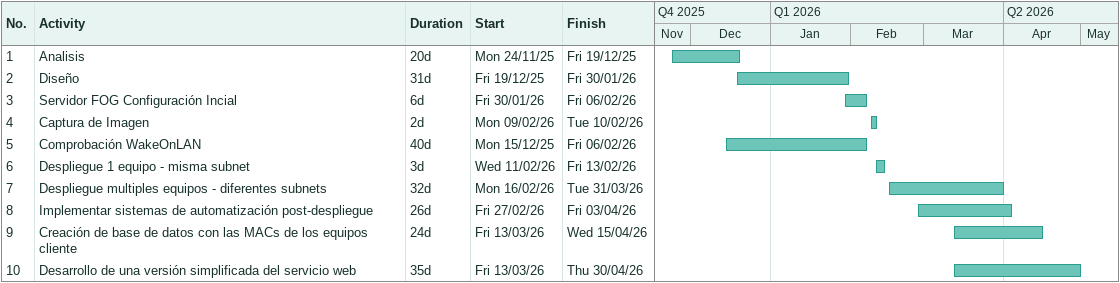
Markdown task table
| ID | Task | Duration | Start | Finish |
|---|---|---|---|---|
| 1 | Analisis | 20d | 2025-11-24 | 2025-12-19 |
| 2 | Diseño | 31d | 2025-12-19 | 2026-01-30 |
| 3 | Servidor FOG Configuración Incial | 6d | 2026-01-30 | 2026-02-06 |
| 4 | Captura de Imagen | 2d | 2026-02-09 | 2026-02-10 |
| 5 | Comprobación WakeOnLAN | 40d | 2025-12-15 | 2026-02-06 |
| 6 | Despliegue 1 equipo - misma subnet | 3d | 2026-02-11 | 2026-02-13 |
| 7 | Despliegue multiples equipos - diferentes subnets | 32d | 2026-02-16 | 2026-03-31 |
| 8 | Implementar sistemas de automatización post-despliegue | 26d | 2026-02-27 | 2026-04-03 |
| 9 | Creación de base de datos con las MACs de los equipos cliente | 24d | 2026-03-13 | 2026-04-15 |
| 10 | Desarrollo de una versión simplificada del servicio web | 35d | 2026-03-13 | 2026-04-30 |
